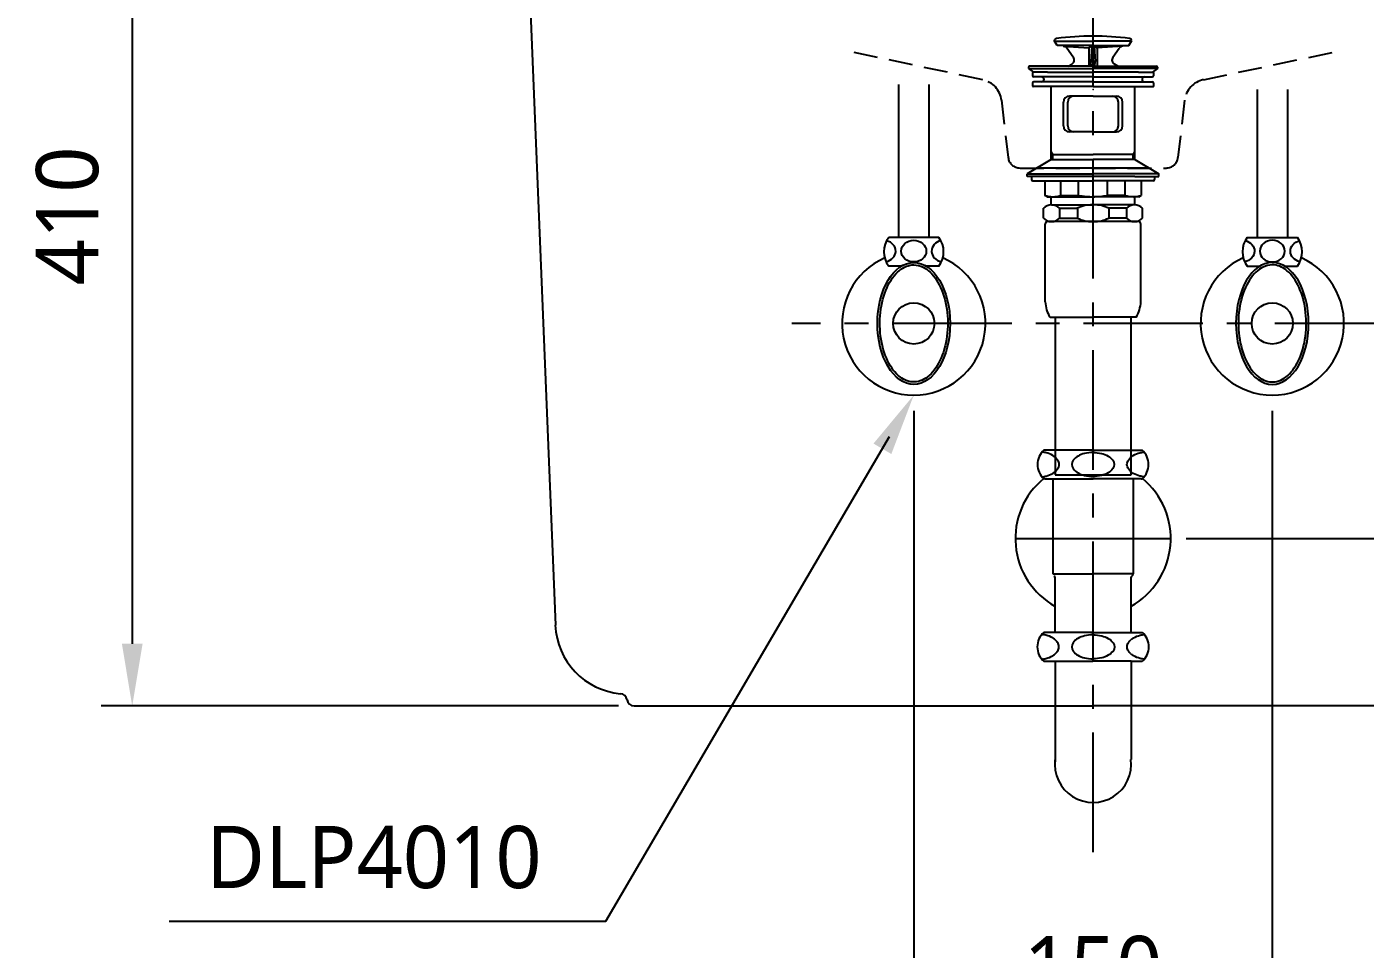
# Model space of a CAD drawing. Extents: x 7158 to 10258, y -4678 to -2578.
# Drawn here: x 7730 to 8290, y -4243 to -3858 of the extents above; entities that cross this region are included whole.
import ezdxf

# ---------------------------------------------------------------- set-up
doc = ezdxf.new("R2010")
doc.units = 0
doc.header["$LTSCALE"] = 20
doc.header["$MEASUREMENT"] = 0
doc.linetypes.add('CENTER', pattern=[2, 1.25, -0.25, 0.25, -0.25])
doc.linetypes.add('HIDDEN', pattern=[0.375, 0.25, -0.125])
doc.layers.get('0').update_dxf_attribs({"linetype": 'CONTINUOUS'})
doc.layers.get('DEFPOINTS').update_dxf_attribs({"linetype": 'CONTINUOUS'})
for name, color, linetype in [('1', 1, 'CONTINUOUS'), ('3', 3, 'CONTINUOUS'), ('4', 4, 'CONTINUOUS'), ('6', 6, 'CONTINUOUS'), ('7', 7, 'CONTINUOUS'), ('CENTER', 2, 'CENTER')]:
    doc.layers.add(name, color=color, linetype=linetype)
doc.styles.get("Standard").update_dxf_attribs({"font": 'NanumGothic.ttf'})
doc.dimstyles.get("Standard").update_dxf_attribs({"dimtxt": 2.5, "dimasz": 2, "dimexe": 2, "dimexo": 1, "dimgap": 1.5, "dimtad": 1, "dimdec": 0, "dimlfac": 10, "dimrnd": 0.5, "dimzin": 0, "dimdsep": 46, "dimtxsty": 'Standard', "dimcen": 0, "dimclrt": 2, "dimadec": 0, "dimazin": 0, "dimtfac": 1, "dimtdec": 0, "dimtmove": 0, "dimatfit": 3, "dimfxl": 0, "dimtolj": 1, "dimtzin": 0, "dimarcsym": 0})

# ---------------------------------------------------------------- blocks, each defined once
blk = doc.blocks.new('A$C70257C18')
at = {"layer": '1'}
blk.add_line((50.83, 128.41), (4.17, 128.41), dxfattribs=at)
at = {"layer": '3'}
for p, q in [((12.5, 179.6), (11.27, 181.73)), ((11.39, 181.53), (27.5, 181.53)), ((27.5, 179.6), (12.5, 179.6)), ((15.02, 179.42), (25.75, 178.71)), ((27.5, 179.6), (25.75, 178.71)), ((26.98, 179.34), (26.55, 172.93)), ((43.61, 181.53), (27.5, 181.53)), ((27.5, 179.6), (42.5, 179.6)), ((27.5, 179.6), (29.25, 178.71)), ((28.02, 179.34), (28.45, 172.93)), ((39.98, 179.42), (29.25, 178.71)), ((42.5, 179.6), (43.73, 181.73)), ((19.23, 174.72), (16.51, 178.57)), ((25.75, 178.71), (25.75, 171)), ((29.25, 178.71), (29.25, 171)), ((35.77, 174.72), (38.49, 178.57)), ((0.5, 170.6), (0.5, 170)), ((0.5, 170), (27.5, 170)), ((0.5, 170), (2.64, 168.5)), ((10.2, 171), (0.9, 171)), ((2.2, 168.3), (2.2, 167)), ((8.5, 168.5), (2.4, 168.5)), ((8.5, 168.5), (27.5, 168.5)), ((27.5, 171), (10.2, 171)), ((17.14, 171), (18.59, 171.84)), ((26.75, 171), (26.55, 172.95)), ((26.55, 172.95), (27.5, 172.95)), ((28.45, 172.95), (27.5, 172.95)), ((27.5, 171), (44.8, 171)), ((54.5, 170), (27.5, 170)), ((46.5, 168.5), (27.5, 168.5)), ((28.25, 171), (28.45, 172.95)), ((37.86, 171), (36.41, 171.84)), ((44.8, 171), (54.1, 171)), ((46.5, 168.5), (52.6, 168.5)), ((54.5, 170), (52.36, 168.5)), ((52.8, 168.3), (52.8, 167)), ((54.5, 170.6), (54.5, 170)), ((2.2, 164), (2.2, 162.7)), ((27.5, 162.5), (2.4, 162.5)), ((27.5, 166.5), (2.7, 166.5)), ((27.5, 164.5), (2.7, 164.5)), ((10, 131.91), (10, 162.5)), ((27.5, 166.5), (52.3, 166.5)), ((27.5, 164.5), (52.3, 164.5)), ((27.5, 162.5), (52.6, 162.5)), ((45, 131.91), (45, 162.5)), ((52.8, 164), (52.8, 162.7)), ((27.5, 158.5), (17.63, 158.5)), ((27.5, 158.5), (37.37, 158.5)), ((15.13, 146), (15.13, 156)), ((16.89, 146), (16.89, 156)), ((38.11, 146), (38.11, 156)), ((39.87, 146), (39.87, 156)), ((27.5, 143.5), (17.63, 143.5)), ((27.5, 143.5), (37.37, 143.5)), ((10.7, 134), (10, 135.21)), ((44.3, 134), (45, 135.21)), ((10, 131.91), (0, 125.91)), ((10, 134), (27.5, 134)), ((10, 131.91), (27.5, 131.91)), ((10.7, 131.91), (10.7, 134)), ((45, 134), (27.5, 134)), ((45, 131.91), (27.5, 131.91)), ((44.3, 131.91), (44.3, 134)), ((45, 131.91), (55, 125.91)), ((0, 125.91), (27.5, 125.91)), ((0, 124.91), (0, 125.91)), ((10, 124.91), (0, 124.91)), ((1.81, 124.91), (1.81, 123.61)), ((45, 124.91), (10, 124.91)), ((55, 125.91), (27.5, 125.91)), ((45, 124.91), (55, 124.91)), ((53.19, 124.91), (53.19, 123.61)), ((55, 124.91), (55, 125.91)), ((2.31, 123.11), (7.31, 123.11)), ((7.31, 123.11), (27.5, 123.11)), ((7.31, 123.11), (7.31, 116.98)), ((14.08, 116.98), (14.08, 123.11)), ((21.48, 116.98), (21.48, 123.11)), ((47.69, 123.11), (27.5, 123.11)), ((33.52, 116.98), (33.52, 123.11)), ((40.92, 116.98), (40.92, 123.11)), ((47.69, 123.11), (47.69, 116.98)), ((52.69, 123.11), (47.69, 123.11)), ((8.31, 116.41), (7.31, 116.98)), ((8.31, 116.41), (9.71, 116.41)), ((9.71, 116.41), (27.5, 116.41)), ((10, 112.99), (10, 116.41)), ((10.14, 113), (27.26, 113)), ((14.08, 116.98), (21.48, 116.98)), ((45.29, 116.41), (27.5, 116.41)), ((44.86, 113), (27.74, 113)), ((40.92, 116.98), (33.52, 116.98)), ((45, 112.99), (45, 116.41)), ((46.69, 116.41), (45.29, 116.41)), ((46.69, 116.41), (47.69, 116.98)), ((6.76, 107.44), (6.76, 111.56)), ((13.53, 111.56), (20.93, 111.56)), ((13.53, 111.56), (13.53, 107.44)), ((13.53, 107.44), (20.93, 107.44)), ((20.93, 111.56), (20.93, 107.44)), ((34.07, 111.56), (34.07, 107.44)), ((41.47, 111.56), (34.07, 111.56)), ((41.47, 107.44), (34.07, 107.44)), ((41.47, 111.56), (41.47, 107.44)), ((48.24, 107.44), (48.24, 111.56)), ((7.5, 72.4), (7.5, 105)), ((27.5, 106), (8.5, 106)), ((44.86, 106), (27.5, 106)), ((44.3, 106), (44.86, 106)), ((44.86, 106), (45.26, 106)), ((46.5, 106), (45, 106)), ((47.5, 72.4), (47.5, 105)), ((47.5, 99.64), (47.5, 105)), ((9.5, 66), (27.5, 66)), ((11.63, 66), (11.63, 0)), ((45.5, 66), (27.5, 66)), ((43.38, 0), (43.38, 66)), ((11.63, 0), (43.38, 0))]:
    blk.add_line(p, q, dxfattribs=at)
for centre, radius, start, end in [((12.35, 181.53), 1.1, 97.3204, 169.4262), ((27.5, 63.6), 120, 90, 97.3204), ((14.87, 177.42), 2, 35.2023, 86.2618), ((27.5, 63.6), 120, 82.6796, 90), ((40.13, 177.42), 2, 93.7382, 144.7977), ((42.65, 181.53), 1.1, 10.5738, 82.6796), ((17.59, 173.57), 2, 300, 35.2023), ((37.41, 173.57), 2, 144.7977, 240), ((0.9, 170.6), 0.4, 90, 180), ((2.4, 168.3), 0.2, 90, 180), ((52.6, 168.3), 0.2, 0, 90), ((54.1, 170.6), 0.4, 0, 90), ((2.7, 167), 0.5, 180, 270), ((2.7, 164), 0.5, 90, 180), ((2.4, 162.7), 0.2, 180, 270), ((6, 165.5), 1, 270, 90), ((49, 165.5), 1, 90, 270), ((52.3, 167), 0.5, 270, 0), ((52.3, 164), 0.5, 0, 90), ((52.6, 162.7), 0.2, 270, 0), ((17.63, 156), 2.5, 90, 180), ((19.39, 156), 2.5, 90, 180), ((35.61, 156), 2.5, 0, 90), ((37.37, 156), 2.5, 0, 90), ((17.63, 146), 2.5, 180, 270), ((19.39, 146), 2.5, 180, 270), ((35.61, 146), 2.5, 270, 0), ((37.37, 146), 2.5, 270, 0), ((2.31, 123.61), 0.5, 180, 270), ((52.69, 123.61), 0.5, 270, 0), ((10.14, 108.29), 4.7, 43.9409, 136.0591), ((10.7, 126.58), 10.18, 250.5679, 289.4321), ((27.03, 99.4), 13.61, 89.0643, 116.6472), ((27.31, 145.86), 29.46, 258.5956, 270.3737), ((27.69, 145.86), 29.46, 269.6263, 281.4044), ((27.97, 99.4), 13.61, 63.3528, 90.9357), ((44.3, 126.58), 10.18, 250.5679, 289.4321), ((44.86, 108.29), 4.7, 43.9409, 136.0591), ((10.14, 110.71), 4.7, 223.9409, 316.0591), ((27.03, 119.6), 13.61, 243.3528, 270.9357), ((27.97, 119.6), 13.61, 269.0643, 296.6472), ((44.86, 110.71), 4.7, 223.9409, 316.0591), ((8.5, 105), 1, 90, 180), ((46.5, 105), 1, 0, 90), ((20.49, 72.95), 13, 182.42, 212.3), ((34.51, 72.95), 13, 327.7, 357.58)]:
    blk.add_arc(centre, radius, start, end, dxfattribs=at)
at = {"layer": '7', "extrusion": (0, 1, 0)}
for p, q in [((27.5, 161.25, -14.18), (27.5, 161.25, 445.82)), ((27.5, 161.25, 445.82), (27.5, 161.25, -14.18)), ((27.5, 161.25, -14.18), (27.5, 161.25, 445.82)), ((27.5, 161.25, 445.82), (27.5, 161.25, -14.18)), ((27.5, 161.25, 20), (27.5, 161.25, 0)), ((27.5, 161.25, 20), (27.5, 161.25, 0)), ((27.5, 161.25, 20), (27.5, 161.25, 0)), ((27.5, 161.25, 20), (27.5, 161.25, 0)), ((27.5, 161.25, -14.18), (27.5, 161.25, -14.18)), ((27.5, 161.25, -14.18), (27.5, 161.25, -14.18)), ((27.5, 161.25, -14.18), (27.5, 161.25, -14.18)), ((27.5, 161.25, -14.18), (27.5, 161.25, -14.18)), ((27.5, 161.25, 0), (27.5, 161.25, -14.18)), ((27.5, 161.25, 0), (27.5, 161.25, -14.18)), ((27.5, 161.25, 0), (27.5, 161.25, -14.18)), ((27.5, 161.25, 0), (27.5, 161.25, -14.18)), ((27.5, 161.25, 445.82), (27.5, 161.25, 445.82)), ((27.5, 161.25, 445.82), (27.5, 161.25, 445.82)), ((27.5, 161.25, 445.82), (27.5, 161.25, 445.82)), ((27.5, 161.25, 445.82), (27.5, 161.25, 445.82)), ((27.5, 161.25, 410.51), (27.5, 161.25, 445.82)), ((27.5, 161.25, 410.51), (27.5, 161.25, 445.82))]:
    blk.add_line(p, q, dxfattribs=at)
at = {"layer": '7'}
for points, knots in [([(27.5, 161.25, 381.33), (27.5, 161.25, 320.01), (27.5, 161.25, 258.69), (27.5, 161.25, 138.24), (27.5, 161.25, 79.12), (27.5, 161.25, 20)], [0, 0, 0, 0, 0.509144, 0.509144, 1, 1, 1, 1]), ([(27.5, 161.25, 381.33), (27.5, 161.25, 320.01), (27.5, 161.25, 258.69), (27.5, 161.25, 138.24), (27.5, 161.25, 79.12), (27.5, 161.25, 20)], [0, 0, 0, 0, 0.509144, 0.509144, 1, 1, 1, 1]), ([(27.5, 161.25, 381.33), (27.5, 161.25, 320.01), (27.5, 161.25, 258.69), (27.5, 161.25, 138.24), (27.5, 161.25, 79.12), (27.5, 161.25, 20)], [0, 0, 0, 0, 0.509144, 0.509144, 1, 1, 1, 1]), ([(27.5, 161.25, 381.33), (27.5, 161.25, 320.01), (27.5, 161.25, 258.69), (27.5, 161.25, 138.24), (27.5, 161.25, 79.12), (27.5, 161.25, 20)], [0, 0, 0, 0, 0.509144, 0.509144, 1, 1, 1, 1]), ([(27.5, 161.25, 410.51), (27.5, 161.25, 410.51), (27.5, 161.25, 410.6), (27.5, 161.25, 410.98), (27.5, 161.25, 411.25), (27.5, 161.25, 411.56)], [0, 0, 0, 0, 0.535587, 0.535587, 1, 1, 1, 1]), ([(27.5, 161.25, 410.51), (27.5, 161.25, 410.51), (27.5, 161.25, 410.6), (27.5, 161.25, 410.98), (27.5, 161.25, 411.25), (27.5, 161.25, 411.56)], [0, 0, 0, 0, 0.535587, 0.535587, 1, 1, 1, 1]), ([(27.5, 161.25, 410.51), (27.5, 161.25, 410.51), (27.5, 161.25, 410.6), (27.5, 161.25, 410.98), (27.5, 161.25, 411.25), (27.5, 161.25, 411.56)], [0, 0, 0, 0, 0.535587, 0.535587, 1, 1, 1, 1]), ([(27.5, 161.25, 410.51), (27.5, 161.25, 410.51), (27.5, 161.25, 410.6), (27.5, 161.25, 410.98), (27.5, 161.25, 411.25), (27.5, 161.25, 411.56)], [0, 0, 0, 0, 0.535587, 0.535587, 1, 1, 1, 1]), ([(27.5, 161.25, 381.33), (27.5, 161.25, 385.34), (27.5, 161.25, 389.33), (27.5, 161.25, 396.64), (27.5, 161.25, 400.03), (27.5, 161.25, 405.62), (27.5, 161.25, 407.86), (27.5, 161.25, 410.85), (27.5, 161.25, 411.61), (27.5, 161.25, 411.56)], [0, 0, 0, 0, 0.25, 0.25, 0.5, 0.5, 0.75, 0.75, 1, 1, 1, 1]), ([(27.5, 161.25, 381.33), (27.5, 161.25, 385.34), (27.5, 161.25, 389.33), (27.5, 161.25, 396.64), (27.5, 161.25, 400.03), (27.5, 161.25, 405.62), (27.5, 161.25, 407.86), (27.5, 161.25, 410.85), (27.5, 161.25, 411.61), (27.5, 161.25, 411.56)], [0, 0, 0, 0, 0.25, 0.25, 0.5, 0.5, 0.75, 0.75, 1, 1, 1, 1]), ([(27.5, 161.25, 381.33), (27.5, 161.25, 385.34), (27.5, 161.25, 389.33), (27.5, 161.25, 396.64), (27.5, 161.25, 400.03), (27.5, 161.25, 405.62), (27.5, 161.25, 407.86), (27.5, 161.25, 410.85), (27.5, 161.25, 411.61), (27.5, 161.25, 411.56)], [0, 0, 0, 0, 0.25, 0.25, 0.5, 0.5, 0.75, 0.75, 1, 1, 1, 1]), ([(27.5, 161.25, 381.33), (27.5, 161.25, 385.34), (27.5, 161.25, 389.33), (27.5, 161.25, 396.64), (27.5, 161.25, 400.03), (27.5, 161.25, 405.62), (27.5, 161.25, 407.86), (27.5, 161.25, 410.85), (27.5, 161.25, 411.61), (27.5, 161.25, 411.56)], [0, 0, 0, 0, 0.25, 0.25, 0.5, 0.5, 0.75, 0.75, 1, 1, 1, 1])]:
    blk.add_open_spline(points, degree=3, knots=knots, dxfattribs=at)
for points, degree in [([(27.5, 161.25, 0), (27.5, 161.25)], 1), ([(27.5, 161.25, 0), (27.5, 161.25)], 1), ([(27.5, 161.25, 0), (27.5, 161.25)], 1), ([(27.5, 161.25, 0), (27.5, 161.25)], 1), ([(27.5, 161.25, -14.18), (27.5, 161.25, -9.46), (27.5, 161.25, -4.73), (27.5, 161.25, 0)], 3), ([(27.5, 161.25, -14.18), (27.5, 161.25, -9.46), (27.5, 161.25, -4.73), (27.5, 161.25, 0)], 3), ([(27.5, 161.25, -14.18), (27.5, 161.25, -9.46), (27.5, 161.25, -4.73), (27.5, 161.25, 0)], 3), ([(27.5, 161.25, -14.18), (27.5, 161.25, -9.46), (27.5, 161.25, -4.73), (27.5, 161.25, 0)], 3)]:
    blk.add_open_spline(points, degree=degree, dxfattribs=at)
blk = doc.blocks.new('*D61')
at = {"layer": '1', "color": 3, "lineweight": -2}
for p, q in [((8100.63, -4018.2), (8100.63, -4291.22)), ((8250.63, -4018.2), (8250.63, -4291.22)), ((8224.63, -4278.22), (8126.63, -4278.22))]:
    blk.add_line(p, q, dxfattribs=at)
at = {"layer": '1', "color": 3}
for points in [[(8126.63, -4273.89), (8126.63, -4282.55), (8100.63, -4278.22)], [(8224.63, -4273.89), (8224.63, -4282.55), (8250.63, -4278.22)]]:
    blk.add_solid(points, dxfattribs=at)
at = {"layer": 'DEFPOINTS', "color": 0}
for p in [(8100.63, -4011.7), (8250.63, -4011.7), (8100.63, -4278.22)]:
    blk.add_point(p, dxfattribs=at)
at = {"layer": '1', "color": 2, "insert": (8175.63, -4251.11), "char_height": 26, "attachment_point": 5}
blk.add_mtext('\\A1;150', dxfattribs=at)
blk = doc.blocks.new('A$C7FD77792')
at = {"layer": '1'}
blk.add_line((0, 110.19), (65, 110.19), dxfattribs=at)
at = {"layer": '4'}
for p, q in [((16.25, 147.19), (11.96, 147.19)), ((32.5, 147.19), (16.25, 147.19)), ((32.5, 147.19), (48.75, 147.19)), ((48.75, 147.19), (53.04, 147.19)), ((12.35, 135.19), (11.96, 135.19)), ((12.35, 135.19), (32.5, 135.19)), ((15.7, 135.19), (15.7, 95.41)), ((52.65, 135.19), (32.5, 135.19)), ((49.3, 135.19), (49.3, 95.41)), ((52.65, 135.19), (53.04, 135.19)), ((15.7, 95.41), (32.5, 95.41)), ((49.3, 95.41), (32.5, 95.41)), ((16.63, 70.89), (16.63, 93.76)), ((48.38, 70.89), (48.38, 93.76)), ((16.63, 70.89), (11.88, 70.89)), ((32.42, 70.89), (16.63, 70.89)), ((32.42, 70.89), (32.5, 70.89)), ((32.58, 70.89), (32.5, 70.89)), ((32.58, 70.89), (48.38, 70.89)), ((48.38, 70.89), (53.12, 70.89)), ((11.88, 58.89), (16.63, 58.89)), ((16.63, 58.89), (32.42, 58.89)), ((16.63, 58.89), (16.63, 17.81)), ((48.38, 58.89), (32.58, 58.89)), ((48.38, 58.89), (48.38, 17.81)), ((48.38, 58.89), (53.12, 58.89))]:
    blk.add_line(p, q, dxfattribs=at)
for points in [[(18.31, 141.19, 0.155217), (17.71, 143.04, 0.106747), (15.65, 144.93, 0.073043), (12.88, 146.05, 0.028511), (11.15, 146.37, 0.059523)], [(32.5, 146.19, 0.057537), (28.94, 145.77, 0.071219), (26.24, 144.72, 0.106373), (24.22, 142.92, 0.159483)], [(32.5, 146.19, -0.057537), (36.06, 145.77, -0.071219), (38.76, 144.72, -0.106373), (40.78, 142.92, -0.159483)], [(46.69, 141.19, -0.155217), (47.29, 143.04, -0.106747), (49.35, 144.93, -0.073043), (52.12, 146.05, -0.028511), (53.85, 146.37, -0.059523)], [(11.15, 136, 0.028511), (12.88, 136.32, 0.073043), (15.65, 137.44, 0.106747), (17.71, 139.33, 0.155217), (18.31, 141.19, 0.155217)], [(24.22, 142.92, 0.32729), (24.22, 139.45, 0.106373), (26.24, 137.65, 0.071219), (28.94, 136.6, 0.057537), (32.5, 136.19, 0.057537)], [(40.78, 142.92, -0.32729), (40.78, 139.45, -0.106373), (38.76, 137.65, -0.071219), (36.06, 136.6, -0.057537), (32.5, 136.19, -0.057537)], [(53.85, 136, -0.028511), (52.12, 136.32, -0.073043), (49.35, 137.44, -0.106747), (47.29, 139.33, -0.155217), (46.69, 141.19, -0.155217)], [(16.63, 67.87, 0.049056), (15.58, 68.63, 0.073043), (12.81, 69.75, 0.028511), (11.08, 70.07)], [(18.23, 64.89, 0.155217), (17.64, 66.74, 0.054411), (16.68, 67.82, 0.054411)], [(32.5, 69.89, 0.05879), (28.86, 69.47, 0.071219), (26.16, 68.42, 0.106373), (24.14, 66.62, 0.159483)], [(32.5, 69.89, -0.05879), (36.14, 69.47, -0.071219), (38.84, 68.42, -0.106373), (40.86, 66.62, -0.159483)], [(46.77, 64.89, -0.155217), (47.36, 66.74, -0.05495), (48.33, 67.83, -0.05495)], [(48.38, 67.87, -0.049056), (49.42, 68.63, -0.073043), (52.19, 69.75, -0.028511), (53.92, 70.07)], [(11.08, 59.7, 0.028511), (12.81, 60.02, 0.073043), (15.58, 61.14, 0.049056), (16.63, 61.9, 0.049056)], [(16.69, 61.95, 0.054321), (17.64, 63.03, 0.155217), (18.23, 64.89)], [(24.14, 66.62, 0.32729), (24.14, 63.15, 0.106373), (26.16, 61.35, 0.071219), (28.86, 60.3, 0.057537), (32.42, 59.89, 0.057537)], [(40.86, 66.62, -0.32729), (40.86, 63.15, -0.106373), (38.84, 61.35, -0.071219), (36.14, 60.3, -0.057537), (32.58, 59.89, -0.057537)], [(48.32, 61.95, -0.054539), (47.36, 63.03, -0.155217), (46.77, 64.89)], [(53.92, 59.7, -0.028511), (52.19, 60.02, -0.073043), (49.42, 61.14, -0.049056), (48.38, 61.9, -0.049056)]]:
    blk.add_lwpolyline(points, format="xyb", dxfattribs=at)
for centre, radius, start, end in [((17.25, 141.19), 8, 131.4096, 228.5904), ((47.75, 141.19), 8, 311.4096, 48.5904), ((32.5, 110.19), 32.5, 129.4471, 240.7605), ((32.5, 110.19), 32.5, 299.2395, 50.5529), ((48.3, 95.41), 1, 301.2974, 0), ((15.7, 93.76), 0.925, 0, 58.7026), ((49.3, 93.76), 0.925, 121.2974, 180), ((17.17, 64.89), 8, 131.4096, 228.5904), ((47.83, 64.89), 8, 311.4096, 48.5904), ((32.5, 15.81), 16, 172.8334, 7.1666), ((32.5, 15.81), 16, 172.8334, 180)]:
    blk.add_arc(centre, radius, start, end, dxfattribs=at)
blk = doc.blocks.new('*D60')
at = {"color": 3, "lineweight": -2}
for p, q in [((8429.63, -3731.7), (8563.68, -3731.7)), ((8550.68, -4045.7), (8550.68, -3757.7)), ((8214.63, -4071.7), (8563.68, -4071.7))]:
    blk.add_line(p, q, dxfattribs=at)
at = {"color": 3}
for points in [[(8546.35, -3757.7), (8555.01, -3757.7), (8550.68, -3731.7)], [(8546.35, -4045.7), (8555.01, -4045.7), (8550.68, -4071.7)]]:
    blk.add_solid(points, dxfattribs=at)
at = {"layer": 'DEFPOINTS', "color": 0}
for p in [(8423.13, -3731.7), (8550.68, -3731.7), (8208.13, -4071.7)]:
    blk.add_point(p, dxfattribs=at)
at = {"color": 2, "insert": (8523.51, -3901.7), "char_height": 26, "attachment_point": 5, "rotation": 90}
blk.add_mtext('\\A1;340', dxfattribs=at)
blk = doc.blocks.new('*D63')
at = {"layer": '3', "color": 3, "lineweight": -2}
for p, q in [((7934.13, -3731.7), (7760.64, -3731.7)), ((7773.64, -3757.7), (7773.64, -4115.7)), ((7977.13, -4141.7), (7760.64, -4141.7))]:
    blk.add_line(p, q, dxfattribs=at)
at = {"layer": '3', "color": 3}
for points in [[(7769.31, -3757.7), (7777.97, -3757.7), (7773.64, -3731.7)], [(7769.31, -4115.7), (7777.97, -4115.7), (7773.64, -4141.7)]]:
    blk.add_solid(points, dxfattribs=at)
at = {"layer": 'DEFPOINTS', "color": 0}
for p in [(7940.63, -3731.7), (7773.64, -4141.7), (7983.63, -4141.7)]:
    blk.add_point(p, dxfattribs=at)
at = {"layer": '3', "color": 2, "insert": (7746.58, -3936.7), "char_height": 26, "attachment_point": 5, "rotation": 90}
blk.add_mtext('\\A1;410', dxfattribs=at)

msp = doc.modelspace()

# ---------------------------------------------------------------- linework, layer by layer
for p, q in [((7935.64, -3736.9), (7950.66, -4107.91)), ((7983.63, -4141.7), (8175.63, -4141.7)), ((8367.63, -4141.7), (8175.63, -4141.7))]:
    msp.add_line(p, q)
at = {"color": 2, "linetype": 'HIDDEN', "ltscale": 2}
for p, q in [((8137.32, -3888.35), (8140.12, -3912.28)), ((8213.95, -3888.35), (8211.15, -3912.28)), ((8145.08, -3916.7), (8206.19, -3916.7))]:
    msp.add_line(p, q, dxfattribs=at)
for centre, start, end in [((8145.08, -3911.7), 186.6755, 270), ((8206.19, -3911.7), 270, 353.3245)]:
    msp.add_arc(centre, 5, start, end, dxfattribs=at)
for centre, radius, start, end in [((7980.63, -4106.7), 30, 182.3184, 264.8944), ((7977.7, -4139.57), 3, 8.3283, 84.8944), ((7983.63, -4138.7), 3, 188.3283, 270)]:
    msp.add_arc(centre, radius, start, end)
at = {"layer": '1', "color": 3}
for p, q in [((7971.84, -4231.68), (8090.53, -4028.96)), ((7789.05, -4231.68), (7971.84, -4231.68))]:
    msp.add_line(p, q, dxfattribs=at)
msp.add_solid([(8083.76, -4031.95), (8091.24, -4036.33), (8100.63, -4011.7)], dxfattribs=at)
at = {"layer": '3', "color": 2, "linetype": 'HIDDEN', "ltscale": 2}
for p, q in [((8129.45, -3879.73), (8071.02, -3867.41)), ((8221.82, -3879.73), (8280.25, -3867.41))]:
    msp.add_line(p, q, dxfattribs=at)
for centre, start, end in [((8127.38, -3889.51), 6.6755, 78.0964), ((8223.88, -3889.51), 101.9036, 173.3245)]:
    msp.add_arc(centre, 10, start, end, dxfattribs=at)
at = {"layer": '6'}
for p, q in [((8094.28, -3881.7), (8094.28, -3945.7)), ((8106.98, -3881.7), (8106.98, -3945.7)), ((8244.28, -3883.81), (8244.28, -3945.7)), ((8256.98, -3883.8), (8256.98, -3945.7)), ((8106.98, -3945.7), (8090.13, -3945.7)), ((8111.13, -3945.7), (8106.98, -3945.7)), ((8240.13, -3945.7), (8244.28, -3945.7)), ((8244.28, -3945.7), (8261.13, -3945.7)), ((8095.49, -3957.7), (8090.13, -3957.7)), ((8111.13, -3957.7), (8105.77, -3957.7)), ((8240.13, -3957.7), (8245.49, -3957.7)), ((8255.77, -3957.7), (8261.13, -3957.7))]:
    msp.add_line(p, q, dxfattribs=at)
for centre in [(8100.63, -3981.7), (8250.63, -3981.7)]:
    msp.add_circle(centre, 8.62, dxfattribs=at)
for centre, radius, start, end in [((8098.13, -3951.7), 10, 143.1301, 216.8699), ((8103.13, -3951.7), 10, 323.1301, 36.8699), ((8248.13, -3951.7), 10, 143.1301, 216.8699), ((8253.13, -3951.7), 10, 323.1301, 36.8699), ((8100.63, -3981.7), 30, 113.9173, 66.0827), ((8250.63, -3981.7), 30, 113.9173, 66.0827)]:
    msp.add_arc(centre, radius, start, end, dxfattribs=at)
for centre, major_axis, start_param, end_param in [((8087.86, -3951.47), (-5.23, 0), 1.800504, 4.443058), ((8113.32, -3951.47), (5.23, 0), 1.824119, 4.49897)]:
    msp.add_ellipse(centre, major_axis=major_axis, ratio=0.866391, start_param=start_param, end_param=end_param, dxfattribs=at)
for centre, major_axis, ratio in [((8100.63, -3951.47), (5.23, 0), 0.866391), ((8100.63, -3981.7), (0, 25.5), 0.596529)]:
    msp.add_ellipse(centre, major_axis=major_axis, ratio=ratio, dxfattribs=at)
at = {"layer": '6', "extrusion": (0, 0, -1)}
for centre, major_axis, start_param, end_param in [((8237.95, -3951.47), (-5.23, 0), 1.824119, 4.49897), ((8263.41, -3951.47), (5.23, 0), 1.800504, 4.443058)]:
    msp.add_ellipse(centre, major_axis=major_axis, ratio=0.866391, start_param=start_param, end_param=end_param, dxfattribs=at)
for centre, major_axis, ratio in [((8250.63, -3951.47), (-5.23, 0), 0.866391), ((8250.63, -3981.7), (0, 25.5), 0.596529)]:
    msp.add_ellipse(centre, major_axis=major_axis, ratio=ratio, dxfattribs=at)
at = {"layer": '6'}
for points in [[(8100.63, -3957.2), (8098.55, -3957.2), (8096.45, -3958.01), (8092.56, -3961.25), (8090.79, -3963.69), (8088.06, -3969.72), (8087.11, -3973.3), (8086.26, -3980.82), (8086.36, -3984.75), (8087.59, -3992.1), (8088.72, -3995.53), (8091.73, -4001.11), (8093.61, -4003.27), (8097.62, -4005.91), (8099.72, -4006.42), (8103.88, -4005.81), (8105.96, -4004.69), (8109.71, -4000.86), (8111.36, -3998.16), (8113.77, -3991.73), (8114.54, -3988.02), (8115, -3980.41), (8114.7, -3976.51), (8113.09, -3969.37), (8111.79, -3966.13), (8108.52, -3961.02), (8106.56, -3959.17), (8103.24, -3957.51), (8101.94, -3957.2), (8100.63, -3957.2)], [(8250.63, -3957.2), (8252.71, -3957.2), (8254.81, -3958.01), (8258.71, -3961.25), (8260.48, -3963.69), (8263.21, -3969.72), (8264.16, -3973.3), (8265.01, -3980.82), (8264.91, -3984.75), (8263.68, -3992.1), (8262.55, -3995.53), (8259.53, -4001.11), (8257.66, -4003.27), (8253.65, -4005.91), (8251.55, -4006.42), (8247.39, -4005.81), (8245.31, -4004.69), (8241.56, -4000.86), (8239.91, -3998.16), (8237.49, -3991.73), (8236.73, -3988.02), (8236.27, -3980.41), (8236.57, -3976.51), (8238.17, -3969.37), (8239.47, -3966.13), (8242.74, -3961.02), (8244.71, -3959.17), (8248.03, -3957.51), (8249.33, -3957.2), (8250.63, -3957.2)]]:
    msp.add_open_spline(points, degree=3, knots=[0, 0, 0, 0, 0.46111, 0.46111, 0.922219, 0.922219, 1.383329, 1.383329, 1.844439, 1.844439, 2.305549, 2.305549, 2.766658, 2.766658, 3.227768, 3.227768, 3.688878, 3.688878, 4.149988, 4.149988, 4.611097, 4.611097, 5.072207, 5.072207, 5.533317, 5.533317, 5.994427, 5.994427, 6.283185, 6.283185, 6.283185, 6.283185], dxfattribs=at)
at = {"layer": 'CENTER', "color": 2, "linetype": 'CENTER', "ltscale": 2}
for p, q in [((8175.63, -4202.88), (8175.63, -3694.64)), ((8301.63, -3981.7), (8049.63, -3981.7))]:
    msp.add_line(p, q, dxfattribs=at)

# ---------------------------------------------------------------- block references
at = {"layer": '1'}
for name, p in [('A$C70257C18', (8148.13, -4045.1)), ('A$C7FD77792', (8143.13, -4181.88))]:
    msp.add_blockref(name, p, dxfattribs=at)

# ---------------------------------------------------------------- texts
at = {"layer": '1', "color": 2, "insert": (7874.73, -4205.1), "char_height": 26, "attachment_point": 5}
msp.add_mtext('DLP4010', dxfattribs=at)

# ---------------------------------------------------------------- dimensions: what is measured, and where the dimension line sits
dim = msp.add_linear_dim(base=(8550.68, -3731.7), p1=(8208.13, -4071.7), p2=(8423.13, -3731.7), angle=90, dimstyle='Standard', override={"dimscale": 1.3, "dimtxt": 20, "dimasz": 20, "dimexe": 10, "dimexo": 5, "dimgap": 10, "dimlfac": 1, "dimzin": 8, "dimclrd": 3, "dimclre": 3, "dimfxl": 1.25, "dimarcsym": 1})
dim.commit()
dim.dimension.update_dxf_attribs({"geometry": '*D60', "text_midpoint": (8523.51, -3901.7)})
at = {"layer": '1'}
dim = msp.add_linear_dim(base=(8100.63, -4278.22), p1=(8250.63, -4011.7), p2=(8100.63, -4011.7), dimstyle='Standard', override={"dimscale": 1.3, "dimtxt": 20, "dimasz": 20, "dimexe": 10, "dimexo": 5, "dimgap": 10, "dimlfac": 1, "dimzin": 8, "dimclrd": 3, "dimclre": 3}, dxfattribs=at)
dim.commit()
dim.dimension.update_dxf_attribs({"geometry": '*D61', "text_midpoint": (8175.63, -4251.11)})
at = {"layer": '3', "color": 7}
dim = msp.add_linear_dim(base=(7773.64, -4141.7), p1=(7940.63, -3731.7), p2=(7983.63, -4141.7), angle=90, dimstyle='Standard', override={"dimscale": 1.3, "dimtxt": 20, "dimasz": 20, "dimexe": 10, "dimexo": 5, "dimgap": 10, "dimlfac": 1, "dimzin": 8, "dimclrd": 3, "dimclre": 3, "dimfxl": 1.25, "dimarcsym": 1}, dxfattribs=at)
dim.commit()
dim.dimension.update_dxf_attribs({"geometry": '*D63', "text_midpoint": (7746.58, -3936.7)})

doc.saveas('drawing.dxf')
